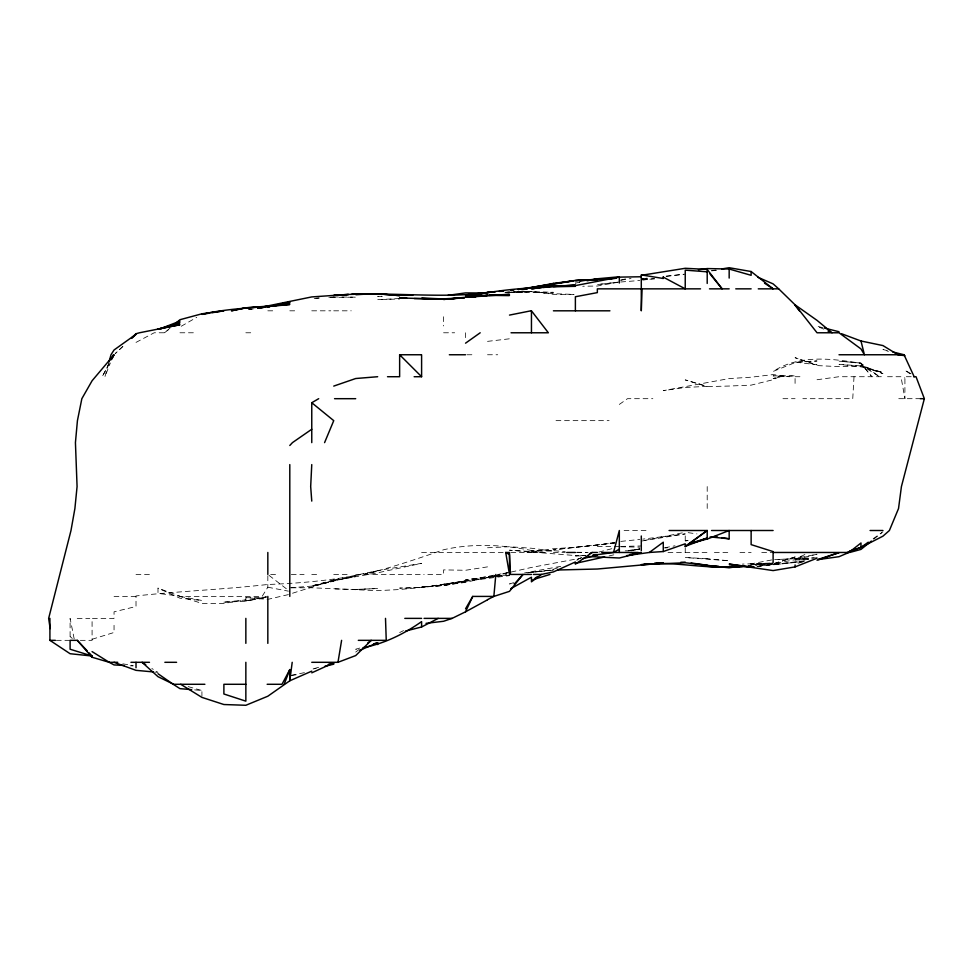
<?xml version="1.0" encoding="UTF-8"?>
<svg xmlns="http://www.w3.org/2000/svg" width="973" height="973" viewBox="0 0 973 973"><rect width="100%" height="100%" fill="white"/><g stroke="black" fill="none" stroke-linecap="round" stroke-linejoin="round"><path stroke-width="0.73" stroke-dasharray="4.87 3.65" d="M854.014 376.721L852.749 398.687L802.847 398.687M108.575 363.537L104.938 376.721L110.326 362.99M108.903 363.793L102.238 376.721L109.183 363.793M267.83 575.858L267.83 587.218L262.138 596.413L179.956 596.413L201.922 603.418L223.887 603.43L245.853 599.927L223.887 602.165L223.887 603.43M122.841 346.339L115.142 353.698L122.841 346.558M136.013 342.399L154.16 332.778L164.461 332.778L169.995 328.12M873.705 539.212L882.949 531.793M164.461 332.778L170.421 328.278M355.704 652.068L359.292 649.356M873.182 538.726L881.733 532.657M619.327 404.427L627.488 398.687L652.847 398.687M181.246 326.259L196.753 317.332M399.635 632.559L403.515 630.626M581.83 557.407L575.384 560.497L578.315 559.779M292.545 593.226L333.739 580.224L311.761 586.427L333.739 581.161L311.761 586.123L289.796 587.826M553.418 569.254L558.916 567.441M288.409 594.588L267.83 599.368L245.853 597.738L245.853 600.876L267.83 597.519M92.082 639.273L114.048 632.474L114.048 625.311M513.598 582.681L509.487 583.946L513.878 583.52M359.828 648.042L355.704 649.283L358.636 648.65M318.633 667.271L311.761 669.315L316.152 668.293M798.006 563.221L803.856 561.676M598.821 552.092L613.464 548.273M620.786 280.115L626.648 278.619M291.268 587.814L311.761 587.777L377.67 590.66L399.635 589.529L443.579 585.332L465.544 582.377L531.453 567.441L581.246 558.076M509.487 572.379L497.994 574.435M609.074 555.924L614.936 554.574M493.141 576.016L465.544 579.799L493.372 576.855M494.552 575.7L506.824 573.036M630.918 550.925L639.808 549.064M682.304 532.851L642.764 540.806M291.268 675.335L305.911 672.343M245.853 600.876L266.371 596.704L245.853 601.241L223.887 602.165M560.74 566.347L524.532 572.951M771.65 559.949L748.213 564.437M817.04 557.809L774.569 559.584L795.075 558.624L817.04 554.184L795.075 559.609L804.951 554.415L795.075 559.73L773.109 563.744L751.132 564.729L773.109 563.221L755.535 565.495M579.786 282.243L575.384 283.119L579.786 282.401M664.729 547.787L674.982 545.792M641.292 541.097L685.235 533.909L642.764 539.115M494.065 575.152C462.832 580.93 431.611 588.519 399.635 588.093L421.601 587.412L487.522 577.719M248.784 309.572L251.715 309.049M620.786 280.236L631.039 278.497M628.108 550.986L639.833 549.003L625.189 550.9M614.936 542.302L597.349 545.257L575.384 547.167L614.936 542.934M711.591 270.628L715.982 269.898M803.856 561.518L773.109 564.839L803.856 561.299M487.522 566.87L465.544 570.275L443.579 569.886L443.579 574.435L423.717 574.435M626.648 550.973L639.833 548.967M465.544 580.881L443.579 584.214L496.303 577.305M248.784 309.657L253.187 309M494.843 576.636L506.556 574.873L494.843 576.077M642.764 280.151L654.476 278.424M803.856 561.214L756.994 566.481M817.04 379.738L839.018 376.721L882.949 376.721M642.764 279.47L650.086 278.521M527.038 572.927L553.418 569.777M614.936 543.019L553.418 549.806L575.384 547.264L553.418 548.736L526.989 552.469L546.51 552.469L509.487 550.195L582.705 556.155M497.775 577.111L509.487 575.615M291.268 675.457L298.589 674.52M528.509 572.769L551.959 569.947M773.109 564.449L756.994 566.286L806.787 560.582M666.189 276.429L685.235 274.131M619.327 281.988L597.349 284.566L617.867 282.279L597.349 286.026L582.705 286.244M487.522 341.365L509.487 338.799M642.764 278.679L647.154 278.181L641.292 278.837M493.372 576.247L487.522 576.904L496.303 576.211M711.591 270.883L717.454 270.263M666.189 276.077L683.764 274.277M620.786 541.402L639.833 539.456M531.453 572.355L553.418 570.142M751.132 564.948L773.109 562.953L742.35 564.109M505.096 292.277L509.487 291.9M620.786 282L639.833 280.479M497.775 576.089L509.487 575.165M509.487 292.143L505.096 292.447L531.453 291.632L553.418 292.314L505.096 292.314M664.729 547.969L667.66 547.799M641.292 279.665L654.476 278.959M399.635 298.504L377.67 299.672L399.635 298.979M487.522 547.763L509.487 546.729L531.453 548.237L553.418 551.046L531.453 550.803L553.418 550.645L565.216 551.691M355.704 589.443L377.67 588.531L355.704 589.431L333.739 588.896M795.075 558.624L808.259 558.806L795.075 558.624L814.109 557.918M620.786 546.425L641.292 545.962M513.878 291.815L531.453 291.499L513.878 291.45M245.853 597.738L266.371 597.531M267.83 310.813L275.468 310.813M289.796 310.813L297.227 310.813M311.761 310.813L330.796 310.813M333.739 310.813L351.217 310.813M179.956 332.778L194.588 332.778M245.853 332.778L252.299 332.778M443.579 332.778L454.646 332.778M467.004 354.756L472.829 354.756M487.522 354.756L497.714 354.756M795.075 376.721L803.589 376.721M887.498 376.721L900.998 376.721L904.914 378.059M911.19 376.721L904.914 376.721L904.914 398.687L900.998 376.721M782.949 398.687L795.075 398.687M898.76 398.687L919.607 398.687M556.021 420.652L609.098 420.652M624.107 530.504L646.996 530.504M421.601 552.469L503.832 552.469M510.898 552.469L531.453 552.469M553.418 552.469L565.216 552.469M576.807 552.469L588.13 552.469M668.013 552.469L707.201 552.469M714.389 552.469L729.166 552.469M739.954 552.469L751.132 552.469M761.75 552.469L771.686 552.469M136.013 574.435L151.314 574.435M270.676 574.435L276.381 574.435M291.316 574.435L304.099 574.435M311.761 574.435L319.789 574.435M333.739 574.435L347.762 574.435M355.704 574.435L421.601 574.435M114.048 596.413L136.013 596.413M77.232 618.378L89.796 618.378M56.373 640.343L70.105 640.343M80.345 640.343L92.082 640.343L92.082 618.378L114.048 618.378L114.048 611.835L136.013 606.507L136.013 595.95C179.847 591.11 224.009 589.48 267.83 584.469C304.744 583.216 341.657 579.397 377.67 571.029L364.255 574.435C391.158 567.673 417.393 558.843 443.579 549.757C472.44 543.189 502.603 544.612 531.453 550.499M597.349 546.376L619.327 546.449M573.924 294.442L553.418 294.333L531.453 291.681L553.418 293.7L573.924 294.405M576.831 552.25L586.962 552.384M620.786 546.777L639.833 547.154M130.163 665.787L133.082 665.946M194.6 689.881L201.922 690.514L201.922 696.169M860.983 363.075L839.018 361.165L860.983 363.282L879.543 376.721L860.983 365.082L882.949 373.632L860.983 365.945L839.018 364.316L860.983 366.845L882.949 372.501L860.983 365.945L839.018 366.626L817.04 365.58L795.075 357.699L817.04 364.826L795.075 362.078L817.04 360.971L795.075 362.601L773.109 371.443C799.551 354.306 831.599 358.575 860.983 363.282L871.784 376.721L860.983 363.282M155.06 672.1L157.991 672.367L151.861 668.5M688.166 532.657L696.948 533.909M122.841 663.829L133.082 665.593M179.956 596.413L201.922 600.487L179.956 598.213L157.991 588.13L157.991 593.372L179.956 596.194L157.991 588.13M267.83 587.218L288.336 591.146M887.169 350.56L882.949 349.514L888.398 351.411M822.903 327.706L817.04 326.235L823.863 329.215M188.19 686.622L201.922 690.514M911.081 373.814L904.914 370.19L910.704 374.277M268.986 575.335L289.796 591.426M70.105 636.549L72.294 638.446M74.179 638.884L70.105 618.378L70.105 639.079M795.075 378.546L795.075 384.712M707.201 486.561L707.201 508.538M685.235 535.916L685.235 541.937M685.235 547.957L685.235 552.469M465.544 332.778L465.544 340.088M443.579 316.748L443.579 325.955M779.373 376.721L773.109 379.689L751.132 385.138L729.166 386.038L707.201 386.634L685.235 379.908L707.201 386.366L685.235 387.461L663.27 390.659L729.166 378.57L751.132 377.208L773.109 374.593L789.468 376.721L773.109 375.882L795.075 375.833L780.528 376.721L773.109 378.594L779.373 376.721M795.075 556.982L773.109 563.975L751.132 564.121L773.109 563.744L795.075 556.982M333.739 579.908L311.761 585.916L355.704 576.186L333.739 580.65L377.67 572.817L421.601 563.343L377.67 570.616L333.739 579.908M465.544 581.708L443.579 585.697L421.601 587.047L443.579 585.332L465.544 581.708M688.166 540.587L685.235 540.83L688.166 540.599M319.083 298.018L313.233 298.456L319.083 298.006M333.739 296.935L327.877 297.373L355.704 297.179L333.739 296.935M382.073 296.266L377.67 296.534L382.073 296.279M808.259 559.378L795.075 560.022L808.259 559.378M531.453 291.584L509.487 292.435L531.453 291.632M585.637 555.522L575.384 555.911L585.637 555.559M707.201 558.684L685.235 557.517L729.166 560.801L707.201 558.684"/><path stroke-width="1.46" d="M311.761 464.595L310.679 486.561L311.761 501.095M495.829 574.435L493.858 596.413L487.522 599.66M292.204 662.309L289.796 680.784L267.83 696.218L245.853 705.279L223.887 704.525L201.922 697.386L180.71 684.287M311.761 662.309L337.972 662.309L341.608 640.343M592.958 555.303L613.513 552.469L619.327 530.504L619.327 552.469M913.611 376.721L916.019 376.721L924.35 398.687L901.424 486.561L898.529 508.538L889.395 530.504L882.949 536.172L860.983 547.385L847.167 552.469M108.976 362.078L110.995 354.756L114.048 349.988L136.013 334.286L131.623 338.373M284.165 684.287L289.796 669.594L289.796 680.784L311.761 671.139M111.944 358.867L113.561 354.756L110.898 359.925M324.581 442.63L333.739 420.652L311.761 402.725L318.694 398.687M426.004 623.34L443.579 621.273L452.104 618.378L465.544 611.81L472.732 596.413L493.858 596.413L509.487 591.353L522.975 574.435L514.303 584.043M289.796 669.594L282 684.287L267.149 684.287M111.968 358.623L114.048 354.756L92.082 380.759L81.854 398.687L77.426 420.652L75.432 442.63L77.074 486.561L74.897 508.538L70.993 530.504L48.65 618.378L50.158 628.631M465.544 608.794L472.732 596.413M289.796 445.488L292.447 442.63L311.761 429.251M131.623 337.935L136.013 333.739L139.467 332.778L179.956 324.739L157.991 329.032M175.529 323.45L179.956 319.716L201.922 313.793L223.887 310.813L212.175 312.71M871.382 541.061L860.983 549.404L849.721 552.469M818.512 559.548L839.018 556.69L848.906 552.469L860.983 542.995L860.983 546.984M177.573 322.878L179.956 321.078L159.365 329.129M367.685 643.044L371.272 640.343L355.704 655.571L337.972 662.309M597.349 552.469L592.143 552.469L575.384 564.17L575.384 561.968L553.418 571.917L541.377 574.435L531.453 581.818L531.453 577.208L510.776 588.665M649.332 552.469L663.27 542.216L663.27 551.545L649.332 552.469L626.648 555.619M465.544 343.177L480.2 332.778M868.305 542.18L860.983 547.385L849.49 551.083M641.292 289.358L642.071 288.847L641.292 310.813L641.292 274.885L663.27 278.497L663.27 276.806M535.174 577.998L537.655 576.575M613.513 552.469L619.327 549.186M465.544 611.81L487.522 599.818M405.498 631.076L421.601 626.977L438.203 618.378M363.026 647.702C384.25 643.725 403.99 633.995 421.601 621.601L421.601 626.977M589.565 553.71L592.143 552.469M311.761 672.83L333.739 662.783L333.739 664.182L324.946 666.237M359.828 650.305L377.67 642.679L377.67 644.552M751.132 566.979L729.166 564.109L773.109 570.579L795.075 566.906L817.04 558.21M704.27 539.334L707.201 539.103L729.166 530.504L729.166 538.811L710.132 536.914M663.27 551.545L685.235 543.798L685.235 546.704L707.201 530.504L707.201 539.103M817.04 560.266L839.018 552.652L818.415 559.305M333.739 386.099L355.704 378.521L377.67 376.721M159.365 329.239L179.956 322.756L157.991 329.202M692.095 542.812L707.201 538.045L685.235 546.352L707.201 530.504L669.071 530.504M532.876 579.701L550.013 574.435M373.559 643.919L377.67 642.679M328.242 664.413L333.739 662.783M689.626 543.785L707.201 538.969L704.27 539.212M582.705 558.697L597.349 555.072L592.958 555.242M604.683 556.933L575.384 563.379M487.522 292.411L494.843 291.864L487.522 292.411L465.544 297.276L443.579 299.453L464.085 297.787L443.579 298.845L414.279 298.565M641.292 276.758L619.327 277.123L575.384 285.6L553.418 285.746L531.453 288.799L553.418 286.074L575.384 286.257C538.641 286.999 501.363 288.373 465.544 297.276L487.522 295.293L509.487 295.451L488.981 295.33L509.487 294.345L467.016 297.215L487.522 295.293M509.487 315.094L530.942 310.813M587.108 280.796L597.349 278.764L619.327 276.77M257.577 308.003L311.761 296.923L348.383 294.405M629.58 554.549L641.292 552.469L619.327 558.003L588.568 556.507M522.27 288.847L518.013 289.48L575.384 280.406L606.143 278.959M721.844 268.937L729.166 267.721L751.132 271.528L773.109 288.847L764.559 283.204M209.244 313.184L201.922 314.364C230.783 307.638 260.496 307.784 289.796 304.464L245.853 307.821L231.452 310.813L245.853 307.76L267.83 306.726L289.796 303.26L267.83 306.702M742.35 565.775L729.166 567.806L707.201 565.459L718.913 566.444M260.509 307.918L263.44 307.48M510.91 290.526L513.744 290.112M732.097 566.7C706.203 568.56 680.358 562.771 654.476 563.586M737.96 565.885L735.029 566.286L742.35 565.921M447.969 295.354L465.544 292.897L486.05 293.019M698.407 269.789L707.201 268.56L729.166 269.022L751.132 275.31L751.132 271.528M641.292 275.323L685.235 268.293L707.201 269.424L722.136 288.847L709.998 273.985M740.891 565.751L729.166 567.271L742.35 566.152L729.166 567.113L707.201 566.274L729.166 567.308L723.316 566.809M522.635 289.54L525.566 289.2M471.406 297.252L475.797 296.741M480.188 296.242L487.522 295.403M521.394 289.492L527.354 288.847L526.357 288.847M532.912 288.519L537.315 288.093M543.165 287.509L549.027 286.926M754.063 566.773L729.166 566.444L742.35 566.31L735.029 566.468M579.786 280.711L616.396 278.242L609.074 278.764M348.383 294.6L333.739 295.415C381.963 291.243 430.419 297.993 478.728 293.761L465.544 294.977L494.843 291.645M579.786 280.747L597.349 279.348L575.384 280.625L597.349 279.592M478.728 293.858L465.544 294.916L471.406 294.515M503.625 291.182L499.234 291.377M651.545 563.902L641.292 564.656L685.235 562.759L707.201 565.264L691.085 562.978M654.476 563.683L663.27 563.026L597.349 569.023L557.821 569.996M474.338 294.308L478.728 294.016M742.35 565.994L729.166 566.894L742.35 566.493M553.418 286.5L575.384 285.15L553.418 286.317L575.384 286.354M455.291 298.516L443.579 299.21L399.635 297.945L406.957 298.249M459.682 298.261L464.085 298.006M654.476 563.355L663.27 562.856M352.773 294.357L355.704 294.187L351.314 294.32M644.223 563.975L647.154 563.866M680.845 562.285L685.235 562.139M700.524 288.847L597.349 288.847L597.349 292.618L575.384 296.741L575.384 310.813M709.475 288.847L729.166 288.847M735.758 288.847L751.132 288.847M758.271 288.847L778.692 288.847L795.075 304.841L817.04 332.778L839.018 332.778L860.983 348.93L864.413 354.756L860.983 341L841.754 333.812M553.418 310.813L609.913 310.813M511.044 332.778L548.346 332.778L531.453 310.813L531.453 332.778M387.509 376.721L399.635 376.721L399.635 354.756L421.248 354.756M449.331 354.756L465.544 354.756M839.018 354.756L904.026 354.756L914.17 376.721M414.133 376.721L421.601 376.721L421.601 354.756M334.554 398.687L355.704 398.687M920.154 398.687L924.35 398.687M711.543 530.504L773.109 530.504M870.081 530.504L882.949 530.504M505.717 552.469L509.487 552.469L509.487 574.435L505.717 552.469L509.487 554.634L510.436 574.435L531.453 574.435M566.724 552.469L575.384 552.469M601.728 552.469L638.264 552.469M773.109 552.469L848.906 552.469M533.386 574.435L541.377 574.435M404.804 618.378L421.601 618.378M424.07 618.378L452.104 618.378M49.915 618.378L49.915 640.343L55.364 640.343M87.144 650.791L77.281 640.343L70.105 640.343L70.105 649.234L92.082 656.021L92.082 657.249L109.244 662.309M358.319 640.343L386.245 640.343L385.503 618.378M92.082 651.606L109.219 662.309L117.757 662.309M130.941 662.309L149.477 662.309M164.863 662.309L176.587 662.309M157.991 673.717L173.206 684.287L204.889 684.287M245.853 684.287L223.887 684.287L223.887 693.992L245.853 701.156L245.853 662.309M405.498 295.306L399.635 295.281L412.82 295.306M124.301 665.471L114.048 664.924L109.219 662.309M707.201 271.82L685.235 270.141L685.235 288.847L663.27 277.135M191.669 689.638L179.956 688.641L173.206 684.287M153.588 671.954L136.013 670.336L114.048 662.309M49.915 640.343L70.105 653.722L92.082 656.021L89.115 652.883M904.914 355.668L897.933 354.756L882.949 345.573L860.983 341M714.523 536.512L717.454 536.974M721.844 537.655L729.166 538.811M892.788 351.958L904.026 354.756M824.362 328.071L839.018 331.732M758.003 277.317L773.109 283.873L778.692 288.847M827.962 331.002L830.687 332.194M173.644 684.287L157.991 676.673L142.058 662.309L145.731 664.632M795.075 304.841L817.04 320.372L832.049 332.778M399.635 354.756L421.601 376.721M77.281 640.343L92.082 657.249M795.075 305.242L799.392 310.813M795.075 564.96L795.075 566.906M773.109 562.491L773.109 551.582L751.132 544.625L751.132 530.504M729.166 269.022L729.166 278.083M707.201 269.424L707.201 283.447M641.292 535.989L641.292 550.645M619.327 277.123L619.327 283.021M311.761 402.725L311.761 442.63M289.796 464.595L289.796 596.413M267.83 552.469L267.83 574.435M267.83 596.413L267.83 643.36M245.853 618.378L245.853 643.335M136.013 662.309L136.013 667.77M289.796 302.092L267.83 306.848L289.796 302.092M553.418 283.374L531.453 287.607L573.924 280.82L553.418 283.374M263.44 307.273L257.577 307.882L263.44 307.298M377.67 293.797L355.704 294.515L377.67 293.834L399.635 295.622L377.67 293.797M751.132 566.225L748.213 566.31L751.132 566.225M443.579 298.845L421.601 298.334L443.579 298.869"/></g></svg>
